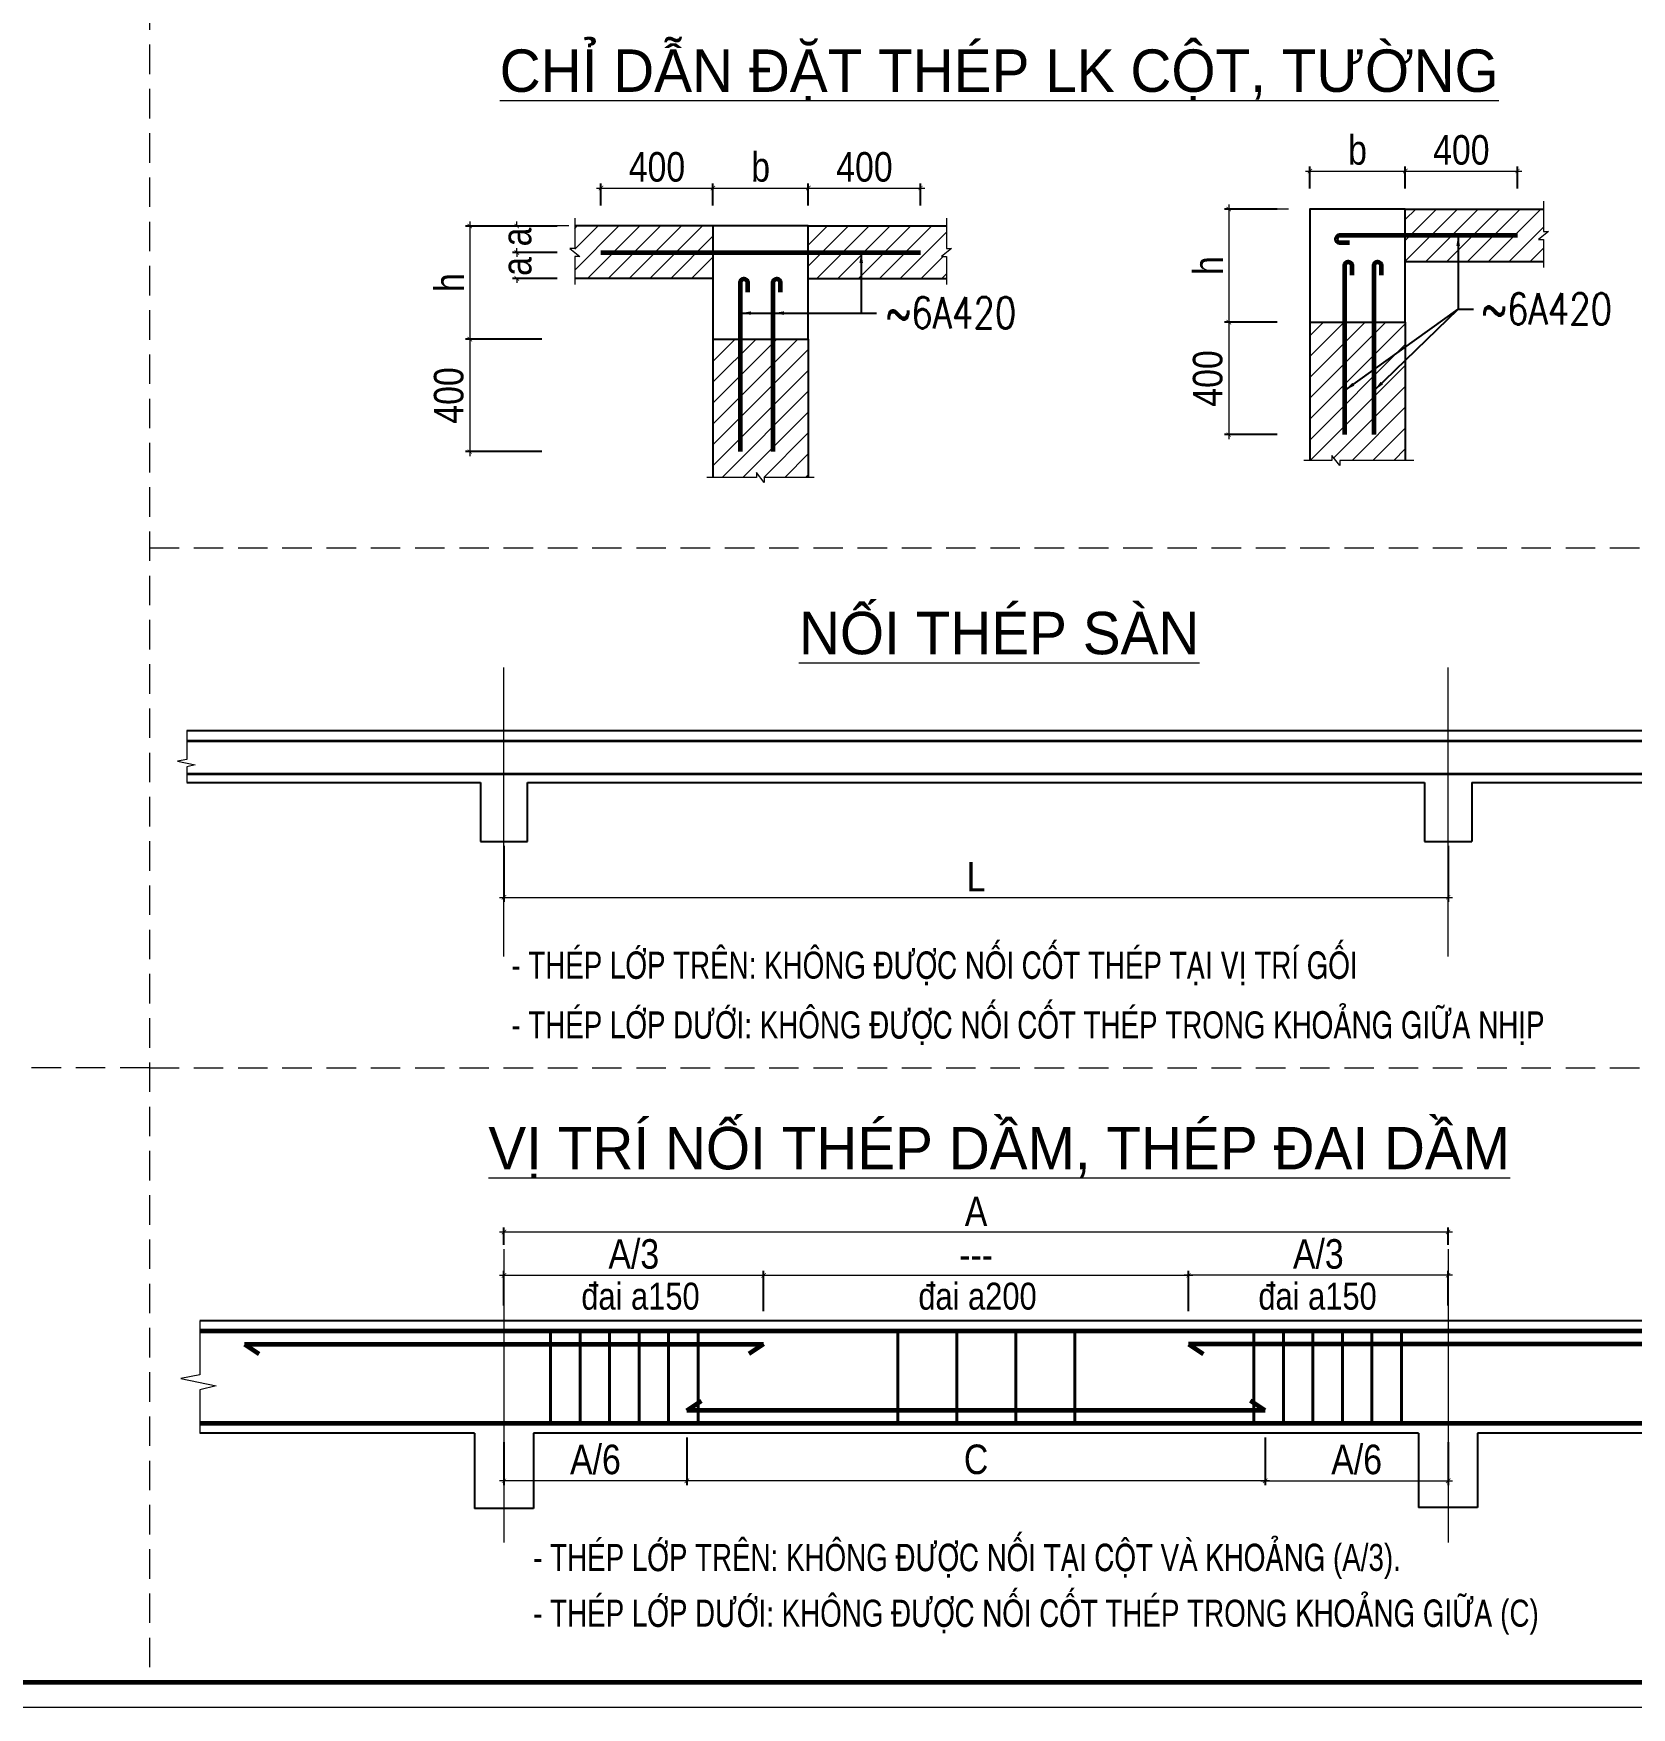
# Model space of a CAD drawing. Header units: millimetres. Extents: x 105214 to 359741, y -482084 to -322745.
# Drawn here: x 283597 to 310680, y -385651 to -357279 of the extents above; entities that cross this region are included whole.
import ezdxf
from ezdxf.enums import TextEntityAlignment as Align

# ---------------------------------------------------------------- set-up
doc = ezdxf.new("R2010")
doc.units = ezdxf.units.MM
doc.header["$LTSCALE"] = 20
doc.header["$MEASUREMENT"] = 0
doc.header["$PDMODE"] = 32
for name, pattern in [('CENTERX2', [4, 2.5, -0.5, 0.5, -0.5]), ('DASHDOT', [1, 0.5, -0.25, 0, -0.25]), ('HIDDEN', [0.375, 0.25, -0.125])]:
    doc.linetypes.add(name, pattern=pattern)
doc.layers.get('Defpoints').update_dxf_attribs({"color": 1})
for name, color, linetype, lineweight in [('EG Dim', 8, 'Continuous', 15), ('EG Net dam2', 6, 'Continuous', 35), ('EG Net thay', 7, 'Continuous', 25), ('EG Text2', 7, 'Continuous', 18), ('ISO', 153, 'Continuous', 13), ('LC Dim', 8, 'Continuous', 18), ('LC Hatch', 252, 'Continuous', 9), ('LC MANH DUT', 35, 'HIDDEN', 5), ('LC Net dam2', 6, 'Continuous', 40), ('LC Net dam3', 1, 'Continuous', 60), ('LC Net thay', 7, 'Continuous', 25), ('LC Net truc', 8, 'DASHDOT', 13), ('LC Text1', 3, 'Continuous', 20), ('LC Text2', 7, 'Continuous', 25), ('TEXT2', 7, 'Continuous', 18)]:
    doc.layers.add(name, color=color, linetype=linetype, lineweight=lineweight)
doc.layers.add('Khungten_LCDI', color=7, linetype='Continuous')
doc.styles.add('EG 1', font='VHAVANB.TTF')
doc.styles.add('HELVECONDENSE', font='VHELVCN.TTF')
doc.styles.add('Khungten', font='VHAVAN.TTF', dxfattribs={"width": 0.9, "height": 5000})
doc.styles.add('KICH THUOC', font='VHELVCN.TTF')
doc.styles.add('LC 1', font='VHAVANB.TTF')
doc.styles.add('LC 3', font='vnsimli.shx', dxfattribs={"width": 0.75})
doc.styles.add('romans.shx', font='romans.shx', dxfattribs={"width": 0.7, "bigfont": 'vns.shx'})
doc.styles.add('Title', font='VHBLACK.TTF', dxfattribs={"width": 0.8})
doc.dimstyles.new('D150', dxfattribs={"dimscale": 150, "dimtxt": 2.5, "dimasz": 1.2, "dimexe": 1, "dimexo": 0, "dimgap": 0.5, "dimtad": 1, "dimdec": 0, "dimzin": 0, "dimdsep": 46, "dimtxsty": 'romans.shx', "dimblk": 'ARCHTICK', "dimcen": 0.09, "dimdle": 1, "dimclrd": 8, "dimclre": 8, "dimclrt": 3, "dimadec": 0, "dimazin": 0, "dimtfac": 1, "dimtdec": 0, "dimtmove": 0, "dimatfit": 3, "dimfxl": 1, "dimtolj": 1, "dimtzin": 0, "dimarcsym": 0})
doc.dimstyles.new('TV 25', dxfattribs={"dimscale": 0, "dimtxt": 160, "dimasz": 75, "dimexe": 75, "dimexo": 75, "dimgap": 30, "dimtad": 1, "dimdec": 0, "dimlfac": 0.25, "dimzin": 0, "dimdsep": 46, "dimtxsty": 'KICH THUOC', "dimblk": 'ARCHTICK', "dimcen": 0.09, "dimdle": 75, "dimclrd": 256, "dimclre": 256, "dimclrt": 256, "dimadec": 0, "dimazin": 0, "dimtfac": 1, "dimtdec": 0, "dimtix": 1, "dimtofl": 0, "dimtmove": 2, "dimatfit": 3, "dimfxl": 1, "dimtolj": 1, "dimtzin": 0, "dimlwd": -1, "dimarcsym": 0})

# ---------------------------------------------------------------- blocks, each defined once
blk = doc.blocks.new('_ArchTick')
at = {"color": 0, "linetype": 'ByBlock', "const_width": 0.15}
blk.add_lwpolyline([(-0.5, -0.5), (0.5, 0.5)], dxfattribs=at)
blk = doc.blocks.new('*D112')
at = {"layer": 'Defpoints', "color": 0, "ltscale": 200, "transparency": 16777216}
for p in [(294671, -381002), (304472, -381002), (294671, -381809)]:
    blk.add_point(p, dxfattribs=at)
at = {"layer": 'EG Dim', "lineweight": -2, "ltscale": 200, "transparency": 16777216}
for p, q in [((294671, -381077), (294671, -381884)), ((304472, -381077), (304472, -381884))]:
    blk.add_line(p, q, dxfattribs=at)
at = {"layer": 'EG Dim', "ltscale": 200, "transparency": 16777216}
blk.add_line((304547, -381809), (294596, -381809), dxfattribs=at)
at = {"layer": 'EG Dim', "ltscale": 200, "transparency": 16777216, "xscale": 75, "yscale": 75, "zscale": 75, "rotation": 180}
blk.add_blockref('_ArchTick', (294671, -381809), dxfattribs=at)
at = {"layer": 'EG Dim', "ltscale": 200, "transparency": 16777216, "xscale": 75, "yscale": 75, "zscale": 75}
blk.add_blockref('_ArchTick', (304472, -381809), dxfattribs=at)
at = {"layer": 'EG Dim', "ltscale": 200, "transparency": 16777216, "insert": (299572, -381448), "char_height": 500, "attachment_point": 5, "style": 'KICH THUOC'}
blk.add_mtext('\\A1;C', dxfattribs=at)
blk = doc.blocks.new('*D113')
at = {"layer": 'Defpoints', "color": 0, "ltscale": 200, "transparency": 16777216}
for p in [(291571, -370974), (307572, -370974), (307572, -371920)]:
    blk.add_point(p, dxfattribs=at)
at = {"layer": 'EG Dim', "lineweight": -2, "ltscale": 200, "transparency": 16777216}
for p, q in [((291571, -371049), (291571, -371995)), ((307572, -371049), (307572, -371995))]:
    blk.add_line(p, q, dxfattribs=at)
at = {"layer": 'EG Dim', "ltscale": 200, "transparency": 16777216}
blk.add_line((291496, -371920), (307647, -371920), dxfattribs=at)
at = {"layer": 'EG Dim', "ltscale": 200, "transparency": 16777216, "xscale": 75, "yscale": 75, "zscale": 75, "rotation": 180}
blk.add_blockref('_ArchTick', (291571, -371920), dxfattribs=at)
at = {"layer": 'EG Dim', "ltscale": 200, "transparency": 16777216, "xscale": 75, "yscale": 75, "zscale": 75}
blk.add_blockref('_ArchTick', (307572, -371920), dxfattribs=at)
at = {"layer": 'EG Dim', "ltscale": 200, "transparency": 16777216, "insert": (299572, -371570), "char_height": 500, "attachment_point": 5, "style": 'KICH THUOC'}
blk.add_mtext('\\A1;L', dxfattribs=at)
blk = doc.blocks.new('*D114')
at = {"layer": 'Defpoints', "color": 0, "ltscale": 200, "transparency": 16777216}
for p in [(295971, -378326), (291571, -378911), (295971, -379011)]:
    blk.add_point(p, dxfattribs=at)
at = {"layer": 'EG Dim', "ltscale": 200, "transparency": 16777216}
blk.add_line((291496, -378326), (296046, -378326), dxfattribs=at)
at = {"layer": 'EG Dim', "lineweight": -2, "ltscale": 200, "transparency": 16777216}
for p, q in [((291571, -378836), (291571, -378251)), ((295971, -378936), (295971, -378251))]:
    blk.add_line(p, q, dxfattribs=at)
at = {"layer": 'EG Dim', "ltscale": 200, "transparency": 16777216, "xscale": 75, "yscale": 75, "zscale": 75, "rotation": 180}
blk.add_blockref('_ArchTick', (291571, -378326), dxfattribs=at)
at = {"layer": 'EG Dim', "ltscale": 200, "transparency": 16777216, "xscale": 75, "yscale": 75, "zscale": 75}
blk.add_blockref('_ArchTick', (295971, -378326), dxfattribs=at)
at = {"layer": 'EG Dim', "ltscale": 200, "transparency": 16777216, "insert": (293771, -377967), "char_height": 500, "attachment_point": 5, "style": 'KICH THUOC'}
blk.add_mtext('\\A1;A/3', dxfattribs=at)
blk = doc.blocks.new('*D115')
at = {"layer": 'Defpoints', "color": 0, "ltscale": 200, "transparency": 16777216}
for p in [(303172, -378326), (303172, -379011), (307572, -378911)]:
    blk.add_point(p, dxfattribs=at)
at = {"layer": 'EG Dim', "ltscale": 200, "transparency": 16777216}
blk.add_line((307647, -378326), (303097, -378326), dxfattribs=at)
at = {"layer": 'EG Dim', "lineweight": -2, "ltscale": 200, "transparency": 16777216}
for p, q in [((303172, -378936), (303172, -378251)), ((307572, -378836), (307572, -378251))]:
    blk.add_line(p, q, dxfattribs=at)
at = {"layer": 'EG Dim', "ltscale": 200, "transparency": 16777216, "xscale": 75, "yscale": 75, "zscale": 75, "rotation": 180}
blk.add_blockref('_ArchTick', (303172, -378326), dxfattribs=at)
at = {"layer": 'EG Dim', "ltscale": 200, "transparency": 16777216, "xscale": 75, "yscale": 75, "zscale": 75}
blk.add_blockref('_ArchTick', (307572, -378326), dxfattribs=at)
at = {"layer": 'EG Dim', "ltscale": 200, "transparency": 16777216, "insert": (305372, -377967), "char_height": 500, "attachment_point": 5, "style": 'KICH THUOC'}
blk.add_mtext('\\A1;A/3', dxfattribs=at)
blk = doc.blocks.new('*D83')
at = {"layer": 'Defpoints', "color": 0, "ltscale": 200, "transparency": 16777216}
for p in [(307572, -377591), (291571, -377883, 0), (307572, -377883, 0)]:
    blk.add_point(p, dxfattribs=at)
at = {"layer": 'EG Dim', "ltscale": 200, "transparency": 16777216}
blk.add_line((291496, -377591), (307647, -377591), dxfattribs=at)
at = {"layer": 'EG Dim', "lineweight": -2, "ltscale": 200, "transparency": 16777216}
for p, q in [((291571, -377808), (291571, -377516)), ((307572, -377808), (307572, -377516))]:
    blk.add_line(p, q, dxfattribs=at)
at = {"layer": 'EG Dim', "ltscale": 200, "transparency": 16777216, "xscale": 75, "yscale": 75, "zscale": 75, "rotation": 180}
blk.add_blockref('_ArchTick', (291571, -377591), dxfattribs=at)
at = {"layer": 'EG Dim', "ltscale": 200, "transparency": 16777216, "xscale": 75, "yscale": 75, "zscale": 75}
blk.add_blockref('_ArchTick', (307572, -377591), dxfattribs=at)
at = {"layer": 'EG Dim', "ltscale": 200, "transparency": 16777216, "insert": (299572, -377241), "char_height": 500, "attachment_point": 5, "style": 'KICH THUOC'}
blk.add_mtext('\\A1;A', dxfattribs=at)
blk = doc.blocks.new('*D91')
at = {"layer": 'Defpoints', "color": 0, "ltscale": 200, "transparency": 16777216}
for p in [(303172, -378326), (295971, -379011, 0), (303172, -379011, 0)]:
    blk.add_point(p, dxfattribs=at)
at = {"layer": 'EG Dim', "ltscale": 200, "transparency": 16777216}
blk.add_line((295896, -378326), (303247, -378326), dxfattribs=at)
at = {"layer": 'EG Dim', "lineweight": -2, "ltscale": 200, "transparency": 16777216}
for p, q in [((295971, -378936), (295971, -378251)), ((303172, -378936), (303172, -378251))]:
    blk.add_line(p, q, dxfattribs=at)
at = {"layer": 'EG Dim', "ltscale": 200, "transparency": 16777216, "xscale": 75, "yscale": 75, "zscale": 75, "rotation": 180}
blk.add_blockref('_ArchTick', (295971, -378326), dxfattribs=at)
at = {"layer": 'EG Dim', "ltscale": 200, "transparency": 16777216, "xscale": 75, "yscale": 75, "zscale": 75}
blk.add_blockref('_ArchTick', (303172, -378326), dxfattribs=at)
at = {"layer": 'EG Dim', "ltscale": 200, "transparency": 16777216, "insert": (299572, -377976), "char_height": 500, "attachment_point": 5, "style": 'KICH THUOC'}
blk.add_mtext('\\A1;---', dxfattribs=at)
blk = doc.blocks.new('TIEUDE2')
at = {"layer": 'LC Text2', "color": 7, "style": 'LC 1'}
blk.add_attdef('%%UTIªU§Ò', text='', height=3.5, dxfattribs=at).set_placement((0, 0), align=Align.BOTTOM_CENTER)
blk.add_attdef('TL', text='', height=2.2, dxfattribs=at).set_placement((0, -1.8), align=Align.TOP_CENTER)
blk = doc.blocks.new('*D54')
at = {"layer": 'Defpoints', "color": 0, "ltscale": 200, "transparency": 16777216}
for p in [(304472, -381077, 0), (307572, -381077, 0), (307572, -381809)]:
    blk.add_point(p, dxfattribs=at)
at = {"layer": 'EG Dim', "lineweight": -2, "ltscale": 200, "transparency": 16777216}
for p, q in [((304472, -381152), (304472, -381884)), ((307572, -381152), (307572, -381884))]:
    blk.add_line(p, q, dxfattribs=at)
at = {"layer": 'EG Dim', "ltscale": 200, "transparency": 16777216}
blk.add_line((304397, -381809), (307647, -381809), dxfattribs=at)
at = {"layer": 'EG Dim', "ltscale": 200, "transparency": 16777216, "xscale": 75, "yscale": 75, "zscale": 75, "rotation": 180}
blk.add_blockref('_ArchTick', (304472, -381809), dxfattribs=at)
at = {"layer": 'EG Dim', "ltscale": 200, "transparency": 16777216, "xscale": 75, "yscale": 75, "zscale": 75}
blk.add_blockref('_ArchTick', (307572, -381809), dxfattribs=at)
at = {"layer": 'EG Dim', "ltscale": 200, "transparency": 16777216, "insert": (306022, -381450), "char_height": 500, "attachment_point": 5, "style": 'KICH THUOC'}
blk.add_mtext('\\A1;A/6', dxfattribs=at)
blk = doc.blocks.new('*D55')
at = {"layer": 'Defpoints', "color": 0, "ltscale": 200, "transparency": 16777216}
for p in [(291571, -381077, 0), (294671, -381077, 0), (291571, -381809)]:
    blk.add_point(p, dxfattribs=at)
at = {"layer": 'EG Dim', "lineweight": -2, "ltscale": 200, "transparency": 16777216}
for p, q in [((291571, -381152), (291571, -381884)), ((294671, -381152), (294671, -381884))]:
    blk.add_line(p, q, dxfattribs=at)
at = {"layer": 'EG Dim', "ltscale": 200, "transparency": 16777216}
blk.add_line((294746, -381809), (291496, -381809), dxfattribs=at)
at = {"layer": 'EG Dim', "ltscale": 200, "transparency": 16777216, "xscale": 75, "yscale": 75, "zscale": 75, "rotation": 180}
blk.add_blockref('_ArchTick', (291571, -381809), dxfattribs=at)
at = {"layer": 'EG Dim', "ltscale": 200, "transparency": 16777216, "xscale": 75, "yscale": 75, "zscale": 75}
blk.add_blockref('_ArchTick', (294671, -381809), dxfattribs=at)
at = {"layer": 'EG Dim', "ltscale": 200, "transparency": 16777216, "insert": (293121, -381450), "char_height": 500, "attachment_point": 5, "style": 'KICH THUOC'}
blk.add_mtext('\\A1;A/6', dxfattribs=at)
blk = doc.blocks.new('lcdi fix')
at = {"layer": 'Defpoints', "lineweight": 0}
blk.add_lwpolyline([(-1200, -14850), (-1200, 14850), (40800, 14850), (40800, -14850)], close=True, dxfattribs=at)
at = {"layer": 'Khungten_LCDI', "color": 5, "lineweight": 60}
blk.add_lwpolyline([(0, -14650), (0, 14650), (40600, 14650), (40600, -14650)], close=True, dxfattribs=at)
at = {"color": 7, "style": 'Khungten', "width": 0.8}
for tag, p in [('REVISION', (39499, -10746)), ('NGAYHT', (39546, -11609))]:
    blk.add_attdef(tag, text='', height=200, dxfattribs=at).set_placement(p, align=Align.CENTER)
at = {"layer": 'LC Text1', "style": 'Title', "width": 1.485915}
for tag, p, p2 in [('TENBANVE1', (36913, -8886), (40339, -8886)), ('TENBANVE2', (36913, -9562), (40339, -9562))]:
    blk.add_attdef(tag, text='', height=250, dxfattribs=at).set_placement(p, p2, align=Align.FIT)
at = {"layer": 'LC Text1', "style": 'Title', "width": 0.7}
blk.add_attdef('SOBANVE', text='', height=250, dxfattribs=at).set_placement((39562, -13896), align=Align.CENTER)
blk = doc.blocks.new('*D60')
at = {"layer": 'Defpoints', "color": 0, "ltscale": 200, "transparency": 16777216}
for p in [(295112, -359898), (293215, -360271), (295112, -360271)]:
    blk.add_point(p, dxfattribs=at)
at = {"layer": 'EG Dim', "ltscale": 200, "transparency": 16777216}
blk.add_line((293140, -359898), (295187, -359898), dxfattribs=at)
at = {"layer": 'EG Dim', "lineweight": -2, "ltscale": 200, "transparency": 16777216}
for p, q in [((293215, -360196), (293215, -359823)), ((295112, -360196), (295112, -359823))]:
    blk.add_line(p, q, dxfattribs=at)
at = {"layer": 'EG Dim', "ltscale": 200, "transparency": 16777216, "xscale": 75, "yscale": 75, "zscale": 75, "rotation": 180}
blk.add_blockref('_ArchTick', (293215, -359898), dxfattribs=at)
at = {"layer": 'EG Dim', "ltscale": 200, "transparency": 16777216, "xscale": 75, "yscale": 75, "zscale": 75}
blk.add_blockref('_ArchTick', (295112, -359898), dxfattribs=at)
at = {"layer": 'EG Dim', "ltscale": 200, "transparency": 16777216, "insert": (294164, -359543), "char_height": 500, "attachment_point": 5, "style": 'KICH THUOC'}
blk.add_mtext('\\A1;400', dxfattribs=at)
blk = doc.blocks.new('*D61')
at = {"layer": 'Defpoints', "color": 0, "ltscale": 200, "transparency": 16777216}
for p in [(296729, -359898), (295112, -360271), (296729, -360271)]:
    blk.add_point(p, dxfattribs=at)
at = {"layer": 'EG Dim', "ltscale": 200, "transparency": 16777216}
blk.add_line((295037, -359898), (296804, -359898), dxfattribs=at)
at = {"layer": 'EG Dim', "lineweight": -2, "ltscale": 200, "transparency": 16777216}
for p, q in [((295112, -360196), (295112, -359823)), ((296729, -360196), (296729, -359823))]:
    blk.add_line(p, q, dxfattribs=at)
at = {"layer": 'EG Dim', "ltscale": 200, "transparency": 16777216, "xscale": 75, "yscale": 75, "zscale": 75, "rotation": 180}
blk.add_blockref('_ArchTick', (295112, -359898), dxfattribs=at)
at = {"layer": 'EG Dim', "ltscale": 200, "transparency": 16777216, "xscale": 75, "yscale": 75, "zscale": 75}
blk.add_blockref('_ArchTick', (296729, -359898), dxfattribs=at)
at = {"layer": 'EG Dim', "ltscale": 200, "transparency": 16777216, "insert": (295921, -359543), "char_height": 500, "attachment_point": 5, "style": 'KICH THUOC'}
blk.add_mtext('\\A1;b', dxfattribs=at)
blk = doc.blocks.new('*D62')
at = {"layer": 'Defpoints', "color": 0, "ltscale": 200, "transparency": 16777216}
for p in [(298630, -359898), (296729, -360271), (298630, -360271)]:
    blk.add_point(p, dxfattribs=at)
at = {"layer": 'EG Dim', "ltscale": 200, "transparency": 16777216}
blk.add_line((296654, -359898), (298705, -359898), dxfattribs=at)
at = {"layer": 'EG Dim', "lineweight": -2, "ltscale": 200, "transparency": 16777216}
for p, q in [((296729, -360196), (296729, -359823)), ((298630, -360196), (298630, -359823))]:
    blk.add_line(p, q, dxfattribs=at)
at = {"layer": 'EG Dim', "ltscale": 200, "transparency": 16777216, "xscale": 75, "yscale": 75, "zscale": 75, "rotation": 180}
blk.add_blockref('_ArchTick', (296729, -359898), dxfattribs=at)
at = {"layer": 'EG Dim', "ltscale": 200, "transparency": 16777216, "xscale": 75, "yscale": 75, "zscale": 75}
blk.add_blockref('_ArchTick', (298630, -359898), dxfattribs=at)
at = {"layer": 'EG Dim', "ltscale": 200, "transparency": 16777216, "insert": (297680, -359543), "char_height": 500, "attachment_point": 5, "style": 'KICH THUOC'}
blk.add_mtext('\\A1;400', dxfattribs=at)
blk = doc.blocks.new('*D63')
at = {"layer": 'Defpoints', "color": 0, "ltscale": 200, "transparency": 16777216}
for p in [(306846, -359610), (305229, -359983), (306846, -359983)]:
    blk.add_point(p, dxfattribs=at)
at = {"layer": 'EG Dim', "ltscale": 200, "transparency": 16777216}
blk.add_line((305154, -359610), (306921, -359610), dxfattribs=at)
at = {"layer": 'EG Dim', "lineweight": -2, "ltscale": 200, "transparency": 16777216}
for p, q in [((305229, -359908), (305229, -359535)), ((306846, -359908), (306846, -359535))]:
    blk.add_line(p, q, dxfattribs=at)
at = {"layer": 'EG Dim', "ltscale": 200, "transparency": 16777216, "xscale": 75, "yscale": 75, "zscale": 75, "rotation": 180}
blk.add_blockref('_ArchTick', (305229, -359610), dxfattribs=at)
at = {"layer": 'EG Dim', "ltscale": 200, "transparency": 16777216, "xscale": 75, "yscale": 75, "zscale": 75}
blk.add_blockref('_ArchTick', (306846, -359610), dxfattribs=at)
at = {"layer": 'EG Dim', "ltscale": 200, "transparency": 16777216, "insert": (306037, -359255), "char_height": 500, "attachment_point": 5, "style": 'KICH THUOC'}
blk.add_mtext('\\A1;b', dxfattribs=at)
blk = doc.blocks.new('*D64')
at = {"layer": 'Defpoints', "color": 0, "ltscale": 200, "transparency": 16777216}
for p in [(308747, -359610), (306846, -359983), (308747, -359983)]:
    blk.add_point(p, dxfattribs=at)
at = {"layer": 'EG Dim', "ltscale": 200, "transparency": 16777216}
blk.add_line((306771, -359610), (308822, -359610), dxfattribs=at)
at = {"layer": 'EG Dim', "lineweight": -2, "ltscale": 200, "transparency": 16777216}
for p, q in [((306846, -359908), (306846, -359535)), ((308747, -359908), (308747, -359535))]:
    blk.add_line(p, q, dxfattribs=at)
at = {"layer": 'EG Dim', "ltscale": 200, "transparency": 16777216, "xscale": 75, "yscale": 75, "zscale": 75, "rotation": 180}
blk.add_blockref('_ArchTick', (306846, -359610), dxfattribs=at)
at = {"layer": 'EG Dim', "ltscale": 200, "transparency": 16777216, "xscale": 75, "yscale": 75, "zscale": 75}
blk.add_blockref('_ArchTick', (308747, -359610), dxfattribs=at)
at = {"layer": 'EG Dim', "ltscale": 200, "transparency": 16777216, "insert": (307796, -359255), "char_height": 500, "attachment_point": 5, "style": 'KICH THUOC'}
blk.add_mtext('\\A1;400', dxfattribs=at)
blk = doc.blocks.new('*D65')
at = {"layer": 'Defpoints', "color": 0, "ltscale": 200, "transparency": 16777216}
for p in [(292550, -360542), (291788, -360992), (292550, -360992)]:
    blk.add_point(p, dxfattribs=at)
at = {"layer": 'EG Dim', "lineweight": -2, "ltscale": 200, "transparency": 16777216}
for p, q in [((292475, -360542), (291713, -360542)), ((292475, -360992), (291713, -360992))]:
    blk.add_line(p, q, dxfattribs=at)
at = {"layer": 'EG Dim', "ltscale": 200, "transparency": 16777216}
for p, q in [((291788, -360542), (291788, -360467)), ((291788, -360992), (291788, -361067))]:
    blk.add_line(p, q, dxfattribs=at)
at = {"layer": 'EG Dim', "ltscale": 200, "transparency": 16777216, "xscale": 75, "yscale": 75, "zscale": 75}
for p, rotation in [((291788, -360542), 270), ((291788, -360992), 90)]:
    blk.add_blockref('_ArchTick', p, dxfattribs=dict(at, rotation=rotation))
at = {"layer": 'EG Dim', "ltscale": 200, "transparency": 16777216, "insert": (291788, -360727), "char_height": 500, "attachment_point": 5, "rotation": 90, "style": 'KICH THUOC'}
blk.add_mtext('\\A1;a', dxfattribs=at)
blk = doc.blocks.new('*D66')
at = {"layer": 'Defpoints', "color": 0, "ltscale": 200, "transparency": 16777216}
for p in [(292550, -360992), (291790, -361431), (292550, -361431)]:
    blk.add_point(p, dxfattribs=at)
at = {"layer": 'EG Dim', "lineweight": -2, "ltscale": 200, "transparency": 16777216}
for p, q in [((292475, -360992), (291715, -360992)), ((292475, -361431), (291715, -361431))]:
    blk.add_line(p, q, dxfattribs=at)
at = {"layer": 'EG Dim', "ltscale": 200, "transparency": 16777216}
for p, q in [((291790, -360992), (291790, -360917)), ((291790, -361431), (291790, -361506))]:
    blk.add_line(p, q, dxfattribs=at)
at = {"layer": 'EG Dim', "ltscale": 200, "transparency": 16777216, "xscale": 75, "yscale": 75, "zscale": 75}
for p, rotation in [((291790, -360992), 270), ((291790, -361431), 90)]:
    blk.add_blockref('_ArchTick', p, dxfattribs=dict(at, rotation=rotation))
at = {"layer": 'EG Dim', "ltscale": 200, "transparency": 16777216, "insert": (291790, -361227), "char_height": 500, "attachment_point": 5, "rotation": 90, "style": 'KICH THUOC'}
blk.add_mtext('\\A1;a', dxfattribs=at)
blk = doc.blocks.new('*D67')
at = {"layer": 'Defpoints', "color": 0, "ltscale": 200, "transparency": 16777216}
for p in [(292285, -360542), (290992, -362461), (292285, -362461)]:
    blk.add_point(p, dxfattribs=at)
at = {"layer": 'EG Dim', "lineweight": -2, "ltscale": 200, "transparency": 16777216}
for p, q in [((292210, -360542), (290917, -360542)), ((292210, -362461), (290917, -362461))]:
    blk.add_line(p, q, dxfattribs=at)
at = {"layer": 'EG Dim', "ltscale": 200, "transparency": 16777216}
blk.add_line((290992, -360467), (290992, -362536), dxfattribs=at)
at = {"layer": 'EG Dim', "ltscale": 200, "transparency": 16777216, "xscale": 75, "yscale": 75, "zscale": 75}
for p, rotation in [((290992, -360542), 90), ((290992, -362461), 270)]:
    blk.add_blockref('_ArchTick', p, dxfattribs=dict(at, rotation=rotation))
at = {"layer": 'EG Dim', "ltscale": 200, "transparency": 16777216, "insert": (290642, -361501), "char_height": 500, "attachment_point": 5, "rotation": 90, "style": 'KICH THUOC'}
blk.add_mtext('\\A1;h', dxfattribs=at)
blk = doc.blocks.new('*D68')
at = {"layer": 'Defpoints', "color": 0, "ltscale": 200, "transparency": 16777216}
for p in [(292285, -362461), (290992, -364366), (292285, -364366)]:
    blk.add_point(p, dxfattribs=at)
at = {"layer": 'EG Dim', "lineweight": -2, "ltscale": 200, "transparency": 16777216}
for p, q in [((292210, -362461), (290917, -362461)), ((292210, -364366), (290917, -364366))]:
    blk.add_line(p, q, dxfattribs=at)
at = {"layer": 'EG Dim', "ltscale": 200, "transparency": 16777216}
blk.add_line((290992, -362386), (290992, -364441), dxfattribs=at)
at = {"layer": 'EG Dim', "ltscale": 200, "transparency": 16777216, "xscale": 75, "yscale": 75, "zscale": 75}
for p, rotation in [((290992, -362461), 90), ((290992, -364366), 270)]:
    blk.add_blockref('_ArchTick', p, dxfattribs=dict(at, rotation=rotation))
at = {"layer": 'EG Dim', "ltscale": 200, "transparency": 16777216, "insert": (290637, -363414), "char_height": 500, "attachment_point": 5, "rotation": 90, "style": 'KICH THUOC'}
blk.add_mtext('\\A1;400', dxfattribs=at)
blk = doc.blocks.new('*D69')
at = {"layer": 'Defpoints', "color": 0, "ltscale": 200, "transparency": 16777216}
for p in [(304750, -360254), (303855, -362173), (304750, -362173)]:
    blk.add_point(p, dxfattribs=at)
at = {"layer": 'EG Dim', "lineweight": -2, "ltscale": 200, "transparency": 16777216}
for p, q in [((304675, -360254), (303780, -360254)), ((304675, -362173), (303780, -362173))]:
    blk.add_line(p, q, dxfattribs=at)
at = {"layer": 'EG Dim', "ltscale": 200, "transparency": 16777216}
blk.add_line((303855, -360179), (303855, -362248), dxfattribs=at)
at = {"layer": 'EG Dim', "ltscale": 200, "transparency": 16777216, "xscale": 75, "yscale": 75, "zscale": 75}
for p, rotation in [((303855, -360254), 90), ((303855, -362173), 270)]:
    blk.add_blockref('_ArchTick', p, dxfattribs=dict(at, rotation=rotation))
at = {"layer": 'EG Dim', "ltscale": 200, "transparency": 16777216, "insert": (303505, -361214), "char_height": 500, "attachment_point": 5, "rotation": 90, "style": 'KICH THUOC'}
blk.add_mtext('\\A1;h', dxfattribs=at)
blk = doc.blocks.new('*D70')
at = {"layer": 'Defpoints', "color": 0, "ltscale": 200, "transparency": 16777216}
for p in [(304750, -362173), (303855, -364078), (304750, -364078)]:
    blk.add_point(p, dxfattribs=at)
at = {"layer": 'EG Dim', "lineweight": -2, "ltscale": 200, "transparency": 16777216}
for p, q in [((304675, -362173), (303780, -362173)), ((304675, -364078), (303780, -364078))]:
    blk.add_line(p, q, dxfattribs=at)
at = {"layer": 'EG Dim', "ltscale": 200, "transparency": 16777216}
blk.add_line((303855, -362098), (303855, -364153), dxfattribs=at)
at = {"layer": 'EG Dim', "ltscale": 200, "transparency": 16777216, "xscale": 75, "yscale": 75, "zscale": 75}
for p, rotation in [((303855, -362173), 90), ((303855, -364078), 270)]:
    blk.add_blockref('_ArchTick', p, dxfattribs=dict(at, rotation=rotation))
at = {"layer": 'EG Dim', "ltscale": 200, "transparency": 16777216, "insert": (303500, -363126), "char_height": 500, "attachment_point": 5, "rotation": 90, "style": 'KICH THUOC'}
blk.add_mtext('\\A1;400', dxfattribs=at)

msp = doc.modelspace()

# ---------------------------------------------------------------- hatches: boundary and pattern name
at = {"layer": 'LC Hatch', "ltscale": 2}
h = msp.add_hatch(dxfattribs=at)
h.set_pattern_fill('ANSI31', color=256, scale=2000, style=0)
h.set_pattern_definition([(45, (-1294.66, -332696.08), (-176.7767, 176.7767), [])])
h.paths.add_polyline_path([(305229.2, -364515.6), (305601.1, -364515.6), (305601.1, -364431.5), (305668.5, -364515.6), (306845.7, -364515.6), (306845.7, -362173.5), (305229.2, -362173.5)])
h.paths.add_polyline_path([(306845.7, -360253.9), (306845.7, -361143), (309187.9, -361143), (309187.9, -360771.1), (309103.8, -360771.1), (309187.9, -360703.8), (309187.9, -360253.9)])
h = msp.add_hatch(dxfattribs=at)
h.set_pattern_fill('ANSI31', color=256, scale=2000, style=0)
h.set_pattern_definition([(45, (-1355733.93, -879131.18), (-176.776695, 176.776695), [])])
h.paths.add_polyline_path([(296729, -360541.7), (296729, -361430.8), (299071.1, -361430.8), (299071.1, -361058.9), (298987, -361058.9), (299071.1, -360991.6), (299071.1, -360541.7)])
h.paths.add_polyline_path([(295112.5, -361430.8), (295112.5, -360541.7), (292770.4, -360541.7), (292770.4, -360991.6), (292854.5, -361058.9), (292770.4, -361058.9), (292770.4, -361430.8)])
h.paths.add_polyline_path([(296729, -362461.3), (295112.5, -362461.3), (295112.5, -364803.4), (295848.1, -364803.4), (295848.1, -364719.3), (295915.4, -364803.4), (296729, -364803.4)])

# ---------------------------------------------------------------- linework, layer by layer
at = {"layer": 'EG Net dam2'}
msp.add_line((312850.5, -369274.4), (286197.8, -369274.4), dxfattribs=at)
for points in [[(286197.8, -369825.1), (311619.3, -369825.1)], [(302198.6, -369825.1), (312850.5, -369825.1)]]:
    msp.add_lwpolyline(points, dxfattribs=at)
at = {"layer": 'EG Net thay'}
for p, q in [((286197.8, -369094.4), (311619.3, -369094.4)), ((302198.6, -369094.4), (312850.5, -369094.4)), ((286197.8, -369973.8), (291171.1, -369973.8)), ((291171.1, -369973.8), (291171.1, -370973.8)), ((291971.1, -370973.8), (291971.1, -369973.8)), ((291971.1, -369973.8), (307172.1, -369973.8)), ((302198.6, -369973.8), (307172.1, -369973.8)), ((307172.1, -369973.8), (307172.1, -370973.8)), ((307172.1, -369973.8), (307172.1, -370973.8)), ((307972.1, -369973.8), (307972.1, -370973.8)), ((307972.1, -369973.8), (307972.1, -370973.8)), ((307972.1, -369973.8), (312850.5, -369973.8)), ((291171.1, -370973.8), (291971.1, -370973.8)), ((307172.1, -370973.8), (307972.1, -370973.8)), ((307172.1, -370973.8), (307972.1, -370973.8)), ((290871.1, -379095.6), (286413.9, -379095.6)), ((307072, -379095.6), (290871.1, -379095.6)), ((309098.9, -379095.6), (307072, -379095.6)), ((312945.4, -379095.6), (308071.9, -379095.6)), ((291071.1, -381002.1), (286413.9, -381002.1)), ((291071.1, -381002.1), (291071.1, -382275.3)), ((307072, -381002.1), (292071.1, -381002.1)), ((292071.1, -381002.1), (292071.1, -382275.3)), ((307072, -381002.1), (306764.4, -381002.1)), ((307072, -381002.1), (307072, -382258.3)), ((307072, -381002.1), (307072, -382258.3)), ((307072, -381002.1), (307072, -382258.3)), ((307072, -381002.1), (307072, -382258.3)), ((308072.1, -381002.1), (308072.1, -382258.3)), ((312945.4, -381002.1), (308072.1, -381002.1)), ((308072.1, -381002.1), (308072.1, -382258.3)), ((309098.9, -381002.1), (308072.1, -381002.1)), ((292071.1, -382275.3), (291071.1, -382275.3)), ((308072.1, -382258.3), (307072, -382258.3)), ((308072.1, -382258.3), (307072, -382258.3))]:
    msp.add_line(p, q, dxfattribs=at)
at = {"layer": 'ISO'}
for points in [[(286197.8, -369094.4), (286197.8, -369581.5), (286038.1, -369612.4), (286337.4, -369674.9), (286197.8, -369708.9), (286197.8, -369973.8)], [(286413.9, -379095.6), (286413.9, -380014.7), (286094.5, -380076.5), (286693.2, -380201.6), (286413.9, -380269.6), (286413.9, -381002.1)]]:
    msp.add_lwpolyline(points, dxfattribs=at)
at = {"layer": 'LC Dim'}
for p, q in [((304868.6, -360253.9, 0), (304037.4, -360253.9, 0)), ((292669.3, -360541.7, 0), (291440.4, -360541.7, 0))]:
    msp.add_line(p, q, dxfattribs=at)
at = {"layer": 'LC Dim', "elevation": 0}
for points in [[(309187.9, -360119.9), (309187.9, -360636.4), (309272, -360636.4), (309103.8, -360771.1), (309187.9, -360771.1), (309187.9, -361246.4)], [(292770.4, -360407.7), (292770.4, -360924.2), (292686.3, -360924.2), (292854.5, -361058.9), (292770.4, -361058.9), (292770.4, -361534.2)], [(299071.1, -360407.7), (299071.1, -360924.2), (299155.2, -360924.2), (298987, -361058.9), (299071.1, -361058.9), (299071.1, -361534.2)], [(306989.8, -364515.6), (305735.8, -364515.6), (305735.8, -364599.7), (305601.1, -364431.5), (305601.1, -364515.6), (305125.8, -364515.6)], [(296828.3, -364803.4), (295982.8, -364803.4), (295982.8, -364887.5), (295848.1, -364719.3), (295848.1, -364803.4), (295009, -364803.4)]]:
    msp.add_lwpolyline(points, dxfattribs=at)
at = {"layer": 'LC MANH DUT', "lineweight": 0, "ltscale": 100}
for p, q in [((285564.4, -356718.4), (285564.4, -385227.4)), ((285564.4, -365995), (314254.5, -365995)), ((285564.4, -374811.4), (273612.2, -374811.4, 0)), ((285564.4, -374811.4), (314254.5, -374811.4))]:
    msp.add_line(p, q, dxfattribs=at)
at = {"layer": 'LC Net dam2', "ltscale": 2}
for p, q in [((292361.4, -380835.1), (292361.4, -379275.1)), ((292861.4, -380835.1), (292861.4, -379275.1)), ((293361.4, -380835.1), (293361.4, -379275.1)), ((293861.4, -380835.1), (293861.4, -379275.1)), ((294361.4, -380835.1), (294361.4, -379275.1)), ((294861.4, -380835.1), (294861.4, -379275.1)), ((298244.4, -380835.1), (298244.4, -379275.1)), ((299244.4, -380835.1), (299244.4, -379275.1)), ((300244.4, -380835.1), (300244.4, -379275.1)), ((301244.4, -380835.1), (301244.4, -379275.1)), ((304281.8, -380835.1), (304281.8, -379275.1)), ((304781.8, -380835.1), (304781.8, -379275.1)), ((305281.8, -380835.1), (305281.8, -379275.1)), ((305781.8, -380835.1), (305781.8, -379275.1)), ((306281.8, -380835.1), (306281.8, -379275.1)), ((306781.8, -380835.1), (306781.8, -379275.1))]:
    msp.add_line(p, q, dxfattribs=at)
at = {"layer": 'LC Net dam3', "ltscale": 10}
msp.add_line((293214.9, -360991.6, 0), (298630.1, -360991.6, 0), dxfattribs=at)
at = {"layer": 'LC Net dam3'}
for p, q in [((309098.9, -379275.1), (286413.9, -379275.1)), ((312945.4, -379275.1), (306764.4, -379275.1)), ((287170.8, -379495.1), (295971.5, -379495.1)), ((287170.8, -379495.1), (287419, -379658.5)), ((295971.5, -379495.1), (295723.3, -379658.5)), ((311972.4, -379495.1), (303171.7, -379495.1)), ((303171.7, -379495.1), (303419.9, -379658.5)), ((294671.1, -380615.1), (294919.3, -380451.6)), ((304472, -380615.1), (304223.8, -380451.6)), ((309098.9, -380835.1), (286413.9, -380835.1)), ((312945.4, -380835.1), (306764.4, -380835.1))]:
    msp.add_line(p, q, dxfattribs=at)
at = {"layer": 'LC Net dam3', "ltscale": 2}
msp.add_line((304472, -380615.1), (294671.1, -380615.1), dxfattribs=at)
at = {"layer": 'LC Net dam3', "ltscale": 10, "elevation": 0}
for points in [[(308746.9, -360703.8), (305733.7, -360703.8, 1), (305733.7, -360820.8), (305902.9, -360820.8)], [(305821.6, -364078.2), (305821.6, -361206.8, -1), (305938.7, -361206.8), (305938.7, -361376.1)], [(306319.1, -364078.2), (306319.1, -361206.8, -1), (306436.2, -361206.8), (306436.2, -361376.1)], [(295579, -364366), (295579, -361494.6, -1), (295696.1, -361494.6), (295696.1, -361663.9)], [(296134.5, -364366), (296134.5, -361494.6, -1), (296251.6, -361494.6), (296251.6, -361663.9)]]:
    msp.add_lwpolyline(points, format="xyb", dxfattribs=at)
at = {"layer": 'LC Net thay', "linetype": 'Continuous'}
for p, q in [((306845.7, -360253.9, 0), (309187.9, -360253.9, 0)), ((295112.5, -360541.7, 0), (292770.4, -360541.7, 0)), ((296729, -360541.7, 0), (299071.1, -360541.7, 0)), ((306845.7, -361143, 0), (309187.9, -361143, 0)), ((295112.5, -361430.8, 0), (292770.4, -361430.8, 0)), ((296729, -361430.8, 0), (299071.1, -361430.8, 0)), ((305229.2, -362173.5, 0), (305229.2, -364515.6, 0)), ((306845.7, -362173.5, 0), (306845.7, -364515.6, 0)), ((295112.5, -362461.3, 0), (295112.5, -364803.4, 0)), ((296729, -362461.3, 0), (296729, -364803.4, 0))]:
    msp.add_line(p, q, dxfattribs=at)
at = {"layer": 'LC Net thay', "linetype": 'Continuous', "elevation": 0}
for points in [[(305229.2, -362173.5), (306845.7, -362173.5), (306845.7, -360253.9), (305229.2, -360253.9)], [(295112.5, -362461.3), (296729, -362461.3), (296729, -360541.7), (295112.5, -360541.7)]]:
    msp.add_lwpolyline(points, close=True, dxfattribs=at)
at = {"layer": 'LC Net truc', "linetype": 'CENTERX2', "ltscale": 200}
for p, q in [((291571.1, -372922.7), (291571.1, -368026.9)), ((307572.1, -372922.7), (307572.1, -368026.9)), ((291571.1, -377883.1), (291571.1, -382853.3)), ((307572.1, -377883.1), (307572.1, -382853.3))]:
    msp.add_line(p, q, dxfattribs=at)

# ---------------------------------------------------------------- block references
at = {"layer": 'EG Text2'}
ref = msp.add_blockref('TIEUDE2', (299963.6, -358484.4, 0), dxfattribs=dict(at, xscale=211.8034286395996, yscale=211.8034286395996, zscale=211.8034286395996))
ref.add_attrib('%%UTIªU§Ò', '%%uchØ dÉn ®Æt thÐp lk cét, t\xadêng', dxfattribs={"layer": 'TEXT2', "color": 7, "height": 719.316, "style": 'EG 1'}).set_placement((299963.6, -358484.4, 0), align=Align.BOTTOM_CENTER)
ref = msp.add_blockref('TIEUDE2', (299963.6, -368015.9, 0), dxfattribs=dict(at, xscale=211.8034286395996, yscale=211.8034286395996, zscale=211.8034286395996))
ref.add_attrib('%%UTIªU§Ò', '%%unèi thÐp sµn', dxfattribs={"layer": 'TEXT2', "color": 7, "height": 719.316, "style": 'EG 1'}).set_placement((299963.6, -368015.9, 0), align=Align.BOTTOM_CENTER)
ref = msp.add_blockref('TIEUDE2', (299963.6, -376745.9, 0), dxfattribs=dict(at, xscale=211.8034286395996, yscale=211.8034286395996, zscale=211.8034286395996))
ref.add_attrib('%%UTIªU§Ò', '%%uvÞ trÝ nèi thÐp dÇm, thÐp ®ai dÇm', dxfattribs={"layer": 'TEXT2', "color": 7, "height": 719.316, "style": 'EG 1'}).set_placement((299963.6, -376745.9, 0), align=Align.BOTTOM_CENTER)
at = {"layer": 'LC Net thay', "xscale": 2.118034286392266, "yscale": 2.118034286392266, "zscale": 2.118034286392266}
msp.add_blockref('lcdi fix', (238382.4, -354198.2), dxfattribs=at)

# ---------------------------------------------------------------- texts
at = {"layer": 'EG Text2', "color": 7, "lineweight": 0, "style": 'HELVECONDENSE', "width": 0.9}
for s, p in [('- THEÙP LÔÙP TREÂN: KHOÂNG ÑÖÔÏC NOÁI COÁT THEÙP TAÏI VÒ TRÍ GOÁI', (291695, -373297.3)), ('- THEÙP LÔÙP DÖÔÙI: KHOÂNG ÑÖÔÏC NOÁI COÁT THEÙP TRONG KHOAÛNG GIÖÕA NHÒP', (291695, -374309.4)), ('- THEÙP LÔÙP TREÂN: KHOÂNG ÑÖÔÏC NOÁI TAÏI COÄT VAØ KHOAÛNG (A/3).', (292066.1, -383335.3)), ('- THEÙP LÔÙP DÖÔÙI: KHOÂNG ÑÖÔÏC NOÁI COÁT THEÙP TRONG KHOAÛNG GIÖÕA (C)', (292066.1, -384280.5))]:
    msp.add_text(s, height=456.489, dxfattribs=at).set_placement(p)
at = {"layer": 'EG Text2', "color": 7, "lineweight": 0, "style": 'HELVECONDENSE'}
for s, p in [('ñai a150', (292882.7, -378451.1)), ('ñai a200', (298594.7, -378451.1)), ('ñai a150', (304357.5, -378451.1))]:
    msp.add_text(s, height=456.49, dxfattribs=at).set_placement(p, align=Align.TOP_LEFT)
at = {"layer": 'LC Text1', "color": 3, "style": 'LC 3', "width": 0.8}
for p in [(308135.3, -361946.7, 0), (298038, -362012.5, 0)]:
    msp.add_text('~6A420', height=529.51, dxfattribs=at).set_placement(p, align=Align.MIDDLE_LEFT)

# ---------------------------------------------------------------- dimensions: what is measured, and where the dimension line sits
at = {"layer": 'EG Dim', "ltscale": 200}
for base, p1, p2, text, picture, middle in [((306845.7, -359610.5, 0), (305229.2, -359983.1, 0), (306845.7, -359983.1, 0), 'b', '*D63', (306037.5, -359255.1, 0)), ((308746.9, -359610.5, 0), (306845.7, -359983.1, 0), (308746.9, -359983.1, 0), '400', '*D64', (307796.3, -359255.1, 0)), ((295112.5, -359898.3, 0), (293214.9, -360270.9, 0), (295112.5, -360270.9, 0), '400', '*D60', (294163.7, -359543, 0)), ((296729, -359898.3, 0), (295112.5, -360270.9, 0), (296729, -360270.9, 0), 'b', '*D61', (295920.7, -359543, 0)), ((298630.1, -359898.3, 0), (296729, -360270.9, 0), (298630.1, -360270.9, 0), '400', '*D62', (297679.6, -359543, 0)), ((307572.1, -371920.3), (291571.1, -370973.8), (307572.1, -370973.8), 'L', '*D113', (299571.6, -371570.3)), ((307572.1, -377590.8, 0), (291571.1, -377883.1), (307572.1, -377883.1), 'A', '*D83', (299571.6, -377240.8, 0)), ((295971.5, -378326.1), (291571.1, -378910.9), (295971.5, -379010.9), 'A/3', '*D114', (293771.3, -377966.7)), ((303171.7, -378326.1, 0), (295971.5, -379010.9), (303171.7, -379010.9), '---', '*D91', (299571.6, -377976.1, 0)), ((294671.1, -381809), (304472, -381002.1), (294671.1, -381002.1), 'C', '*D112', (299571.6, -381447.7)), ((307572.1, -381809, 0), (304472, -381077.1), (307572.1, -381077.1), 'A/6', '*D54', (306022.1, -381449.7, 0))]:
    dim = msp.add_linear_dim(base=base, p1=p1, p2=p2, text=text, dimstyle='TV 25', override={"dimscale": 1, "dimtxt": 500, "dimgap": 100}, dxfattribs=at)
    dim.commit()
    dim.dimension.update_dxf_attribs({"geometry": picture, "text_midpoint": middle})
for base, p1, p2, angle, text, picture, middle in [((303854.9, -362173.5, 0), (304749.6, -360253.9, 0), (304749.6, -362173.5, 0), 90, 'h', '*D69', (303504.9, -361213.7, 0)), ((290992.2, -362461.3, 0), (292284.6, -360541.7, 0), (292284.6, -362461.3, 0), 90, 'h', '*D67', (290642.2, -361501.5, 0)), ((303854.9, -364078.2, 0), (304749.6, -362173.5, 0), (304749.6, -364078.2, 0), 90, '400', '*D70', (303499.6, -363125.8, 0)), ((290992.2, -364366, 0), (292284.6, -362461.3, 0), (292284.6, -364366, 0), 90, '400', '*D68', (290636.8, -363413.6, 0)), ((303171.7, -378326.1), (307572.1, -378910.9), (303171.7, -379010.9), 180, 'A/3', '*D115', (305371.9, -377966.7)), ((291571.1, -381809, 0), (294671.1, -381077.1), (291571.1, -381077.1), 180, 'A/6', '*D55', (293121.1, -381449.7, 0))]:
    dim = msp.add_linear_dim(base=base, p1=p1, p2=p2, angle=angle, text=text, dimstyle='TV 25', override={"dimscale": 1, "dimtxt": 500, "dimgap": 100}, dxfattribs=at)
    dim.commit()
    dim.dimension.update_dxf_attribs({"geometry": picture, "text_midpoint": middle})
for base, p1, p2, picture, middle in [((291788, -360991.6, 0), (292550.3, -360541.7, 0), (292550.3, -360991.6, 0), '*D65', (291788, -360726.7, 0)), ((291789.9, -361430.8, 0), (292550.3, -360991.6, 0), (292550.3, -361430.8, 0), '*D66', (291789.9, -361227, 0))]:
    dim = msp.add_linear_dim(base=base, p1=p1, p2=p2, angle=90, text='a', dimstyle='TV 25', override={"dimscale": 1, "dimtxt": 500, "dimgap": 100}, dxfattribs=at)
    dim.commit()
    dim.dimension.update_dxf_attribs({"geometry": picture, "text_midpoint": middle, "dimtype": 160})

# ---------------------------------------------------------------- leaders
at = {"layer": 'LC Dim'}
for points in [[(307742.4, -360698.4, 0), (307742.4, -361952.4, 0), (308001.8, -361952.4, 0)], [(297625.7, -360986.2, 0), (297625.7, -362018.1, 0), (297885, -362018.1, 0)], [(295579, -362018.1, 0), (297885, -362018.1, 0)], [(296134.5, -362018.1, 0), (297625.7, -362018.1, 0)], [(305821.1, -363328.5, 0), (307742.4, -361952.4, 0)], [(306319.1, -363328.5, 0), (307742.4, -361952.4, 0)]]:
    msp.add_leader(points, dimstyle='D150', dxfattribs=at)

doc.saveas('drawing.dxf')
